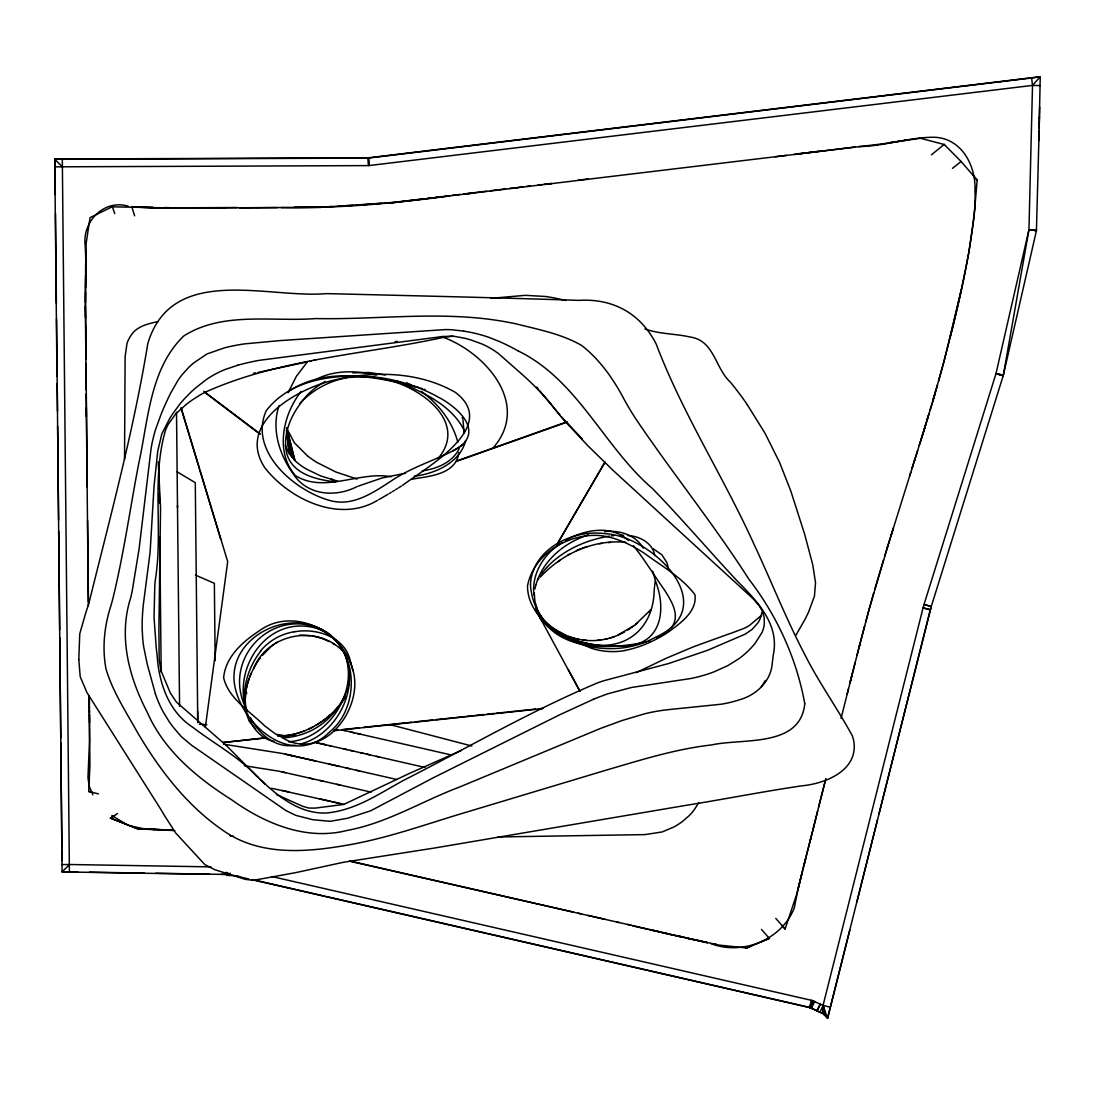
<?xml version="1.0" encoding="UTF-8"?>
<svg xmlns="http://www.w3.org/2000/svg" width="1095" height="1095" viewBox="0 0 1095 1095"><rect width="100%" height="100%" fill="white"/><g stroke="black" fill="none" stroke-linecap="round" stroke-linejoin="round"><path stroke-width="1.5" d="M245.225 699.787L245.855 691.534M85.533 274.831L85.424 302.384M85.588 291.954L85.821 359.434M85.711 274.612L85.711 273.599M89.201 696.817L89.475 741.356L87.956 777.642L89.311 786.484L92.856 794.806M85.547 272.792L85.739 269.521M85.615 287.875L85.725 271.56M85.561 270.752L85.78 267.481M69.409 872.017L62.319 159.254M226.35 872.291L227.021 875.384L234.097 875.589L248.811 878.956M1039.347 122.065L1039.401 117.165M1039.36 120.861L1039.415 118.452M85.588 268.713L86.163 243.268L90.036 217.659L112.58 206.585M1031.613 77.95L1032.517 85.41L1028.944 229.717L1003.321 375.257L995.998 373.587L924.07 604.33L931.243 606.575L878.956 813.996M1039.237 124.967L1039.306 123.872M1039.251 124.365L1039.319 123.27M1039.278 123.475L1039.306 121.969M54.983 182.112L54.928 159.035L368.536 157.803L1040.25 76.705L1039.36 118.657M1039.292 122.27L1039.319 121.367M1039.429 117.849L1039.634 107.118M85.807 266.455L86.067 255.258M86.108 253.219L86.149 251.179M1039.278 125.076L1039.21 126.486M1039.223 125.569L1039.292 124.474M124.529 459.353L125.117 356.71L127.006 343.365A32.782 32.658 39.2 0 1 130.415 336.329C136.081 326.419 147.743 323.737 158.063 321.601M1039.182 127.704L1039.237 126.883M1039.196 127.102L1039.251 126.281M1039.21 128.101L1039.087 130.976M1039.155 128.307L1039.223 127.499M1039.018 133.727L1039.045 132.522M1038.963 135.534L1039.141 130.51M1038.826 140.584L1038.991 134.575M1003.171 375.818L995.998 373.587L1028.944 229.717L1036.431 230.662L1038.991 135.931M230.101 875.466L230.169 873.126M98.441 793.875L88.736 791.493L89.927 765.446L89.434 710.272M944.328 144.321L931.448 154.792M458.832 452.522C456.286 474.683 428.925 476.27 411.583 479.213M953.129 325.626L961.355 289.422L944.068 361.377L933.994 396.979M538.042 611.681L534.908 601.306L534.264 592.86M961.328 289.655L968.692 253.506L974.03 217.002L977.151 180.073L973.14 175.378M137.929 828.901L110.472 818.129L137.929 828.901L154.546 829.654M464.047 433.1L463.034 419.974M655.221 581.007L654.632 586.167M221.299 874.344L226.337 874.426L140.488 873.208M226.337 874.426L227.021 875.384L228.061 873.057M234.097 875.589L240.133 876.753M995.998 373.587L1003.253 375.544L931.243 606.575L924.002 604.536L923.099 607.752L930.326 609.792L931.243 606.575M654.509 587.098L654.331 588.508M654.208 589.438C653.797 630.638 622.644 653.742 583.115 642.478M977.151 180.073L961.095 161.485L944.314 144.526L920.389 138.257L883.008 143.801L395.268 202.411L320.041 207.352L246.922 207.749M88.736 791.493L91.665 792.027M465.69 440.71C459.859 462.761 435.194 473.724 414.28 476.215M761.805 612.529L761.408 614.678A25.801 25.801 0 0 1 758.027 622.713L752.374 629.187L745.298 634.101L707.589 650.293L668.73 663.502L604.002 680.679A164.839 164.839 0 0 0 597.87 682.774C530.788 710.888 467.757 747.83 402.96 780.667C378.391 794.231 354.657 810.656 325.927 813.037C298.456 813.818 276.296 795.025 257.612 776.875M1036.431 230.662L1003.253 375.544M368.536 157.803L369.207 165.55L1032.517 85.41L1040.25 76.705M246.43 688.276L246.964 685.853M534.894 588.973L535.825 585.154M849.775 930.202L827.574 1018.295L823.057 1013.641L810.505 1008.002L810.697 1007.058M811.368 1000.31L809.684 1007.633L810.82 1007.824M205.381 727.053L227.692 561.625L212.184 510.407M810.245 840.44L812.846 830.12M817.664 810.875C809.985 843.177 800.377 875.001 794.381 907.687C782.172 939.387 742.875 955.839 711.148 943.685M810.601 839.085L804.387 863.736M812.764 830.338L813.694 826.752M847.092 694.408L848.502 688.81M856.906 901.856L930.38 609.545M813.612 826.971L813.982 825.63M775.794 918.363L785.074 929.025L796.667 894.341L802.183 872.482M798.406 887.566L805.578 859.151M813.9 825.849L814.256 824.508M814.174 824.727L825.863 778.531M841.056 718.361L851.321 677.654M859.082 647.241L859.575 645.284M825.178 781.269L818.595 807.166M859.028 647.487L859.657 644.996M877.492 819.827L827.574 1018.295L823.057 1005.402L874.878 799.391L923.044 607.958L930.326 609.792M849.912 683.225L855.086 662.858M850.185 682.117L858.795 648.363M851.102 678.517L852.238 674.055M858.822 648.336L859.835 644.38M950.323 336.562L953.156 325.393M810.505 1008.002L812.38 1000.611L823.057 1005.402L830.352 1007.236M856.974 655.467L858.877 648.076M859.671 644.982L864.653 625.916M859.739 644.695L859.945 643.887M859.821 644.421L869.403 608.163L888.223 544.749M865.639 622.234L873.728 592.792M247.484 683.841L248.182 681.46M813.448 1000.693L811.395 1008.071L814.789 1001.364M935.431 391.777L934.624 394.665M938.579 381.17C954.21 323.299 969.499 264.812 975.097 204.984A142.733 141.898 -44.3 0 0 974.974 191.488C976.302 166.714 962.519 138.928 935.198 137.286C909.507 136.82 884.623 146.415 858.767 146.552M348.812 684.608L348.456 685.853M938.661 380.512L939.373 378.008M934.596 394.912L934.363 395.747M937.539 384.838L932.584 401.947M874.782 589.124L883.514 559.874M535.961 584.675C542.969 560.202 564.719 542.367 588.412 534.935M934.144 396.322L933.761 397.813M934.021 396.732L933.269 399.456M932.228 403.165L930.052 410.488M933.898 397.143L932.789 400.852M925.85 423.943L924.536 428.35M924.235 429.349L933.022 400.291M926.849 420.644L928.327 415.689M928.957 414.143L919.937 443.311M924.509 428.61L923.263 432.511M923.934 430.499L920.772 440.409M886.731 549.457L887.744 546.145M884.65 556.233L889.797 539.506M888.25 544.475L888.743 543.093M888.77 542.819L889.249 541.423M889.756 539.767L891.823 533.142M892.603 530.705L893.424 528.064M889.167 541.655L913.052 465.156M891.33 534.538L893.369 528.173M912.491 466.757L914.038 461.816M919.225 445.35L920.252 442.065M923.058 433.182L921.716 437.425M909.616 476.079L910.766 472.438M915.338 457.874L917.637 450.592M911.943 468.66L921.415 438.575M248.442 680.666L249.249 678.325M347.662 688.317C341.9 704.961 330.348 719.798 314.977 728.572C307.38 732.911 298.962 735.867 290.284 737.072C280.156 740.097 272.518 731.145 264.812 726.026C250.153 711.421 228.458 698.678 223.64 677.709C225.365 657.123 242.515 641.793 258.831 631.158C293.898 604.974 345.39 632.677 353.575 672.576C362.418 710.751 322.039 762.695 282.113 737.565M288.313 392.64L288.574 391.914M279.074 405.506C271.273 428.474 279.074 454.302 292.912 473.341C306.586 495.433 335.412 497.773 356.943 486.632M249.674 677.162L251.426 672.946M288.834 391.202L296.375 376.297L307.23 362.075M688.591 938.552L686.798 938.141L717.512 944.711M227.13 872.77L226.323 874.645L227.322 872.975M785.074 929.025L782.063 925.261M717.417 944.93L746.763 947.969L751.088 945.984M819.991 1012.259L823.057 1005.402C826.944 1019.938 821.264 1015.216 823.057 1005.402L823.769 1014.093M810.601 1007.811L252.083 879.709M822.797 1013.272L817.157 1010.986L820.237 1004.129L816.856 1010.836M538.192 579.556L538.63 578.721M253.602 668.484C268.275 631.897 320.753 623.63 345.541 654.276M459.202 448.663C452.317 462.569 436.864 468.783 422.328 470.864M698.624 802.895L694.326 809.643A53.285 53.121 16.5 0 1 689.111 815.72L682.253 821.62A72.325 72.106 17.2 0 1 674.068 826.903L662.215 831.926L644.996 834.609L498.006 836.963M558.477 541.806L604.522 462.815M557.04 544.475L605.165 461.967M256.066 664.172C247.894 677.791 242.748 694.435 246.512 710.285M539.794 576.668L540.547 575.464M345.541 697.022L344.87 698.062M761.203 687.003L765.46 680.419M395.268 202.411L386.07 202.862M256.723 663.118L258.324 660.696M795.778 635.524L805.071 619.209A282.017 281.073 10.8 0 0 808.63 611.913L814.447 596.186L815.529 582.732L812.764 564.774L804.633 534.168L790.782 490.93L779.489 462.227L765.104 433.387L747.296 404.739M344.419 698.761L343.488 700.129M672.111 626.71C680.228 614.856 671.303 600.922 664.857 590.561C654.331 575.655 644.818 559.997 633.444 545.721M541.587 573.903L542.134 573.123M343.255 700.471L342.53 701.484M259.036 659.683L260.514 657.684M342.283 701.813C329.13 719.114 309.529 732.09 287.875 735.388A51.506 51.506 0 0 1 277.528 735.84M542.682 572.37L545.638 568.688M671.81 627.134L671.18 627.955M492.901 448.17C531.622 404.26 484.907 351.618 441.326 336.576M438.356 458.23C469.016 420.986 418.468 386.056 385.344 379.445M260.774 651.128C249.359 665.514 243.391 684.17 244.24 702.511M262.321 655.412L271.067 646.611M650.936 609.587L649.102 611.722M650.827 609.723L634.594 625.313L616.772 635.702A67.123 67.123 0 0 1 614.582 636.551L613.706 636.866A65.632 65.632 0 0 1 582.677 639.986M320.041 207.352L332.045 206.462M301.193 391.421C283.03 414.074 274.749 452.002 295.349 475.558C324.024 493.667 359.488 470.932 391.175 476.736M338.807 706.165L337.164 708.041M545.953 568.332L546.583 567.634M114.729 213.566L112.388 206.832L169.26 207.913L237.067 207.502M306.039 396.746C292.598 411.583 282.373 432.169 286.52 452.591C291.722 474.217 316.756 479.815 335.837 481.909M546.898 567.292C563.268 549.977 586.222 539.849 609.518 536.153M299.592 403.658C311.391 390.956 327.131 381.936 344.076 378.268A77.772 77.772 0 0 1 348.388 377.46L366.401 376.625M336.329 708.944L334.605 710.737M761.559 615.253L749.705 625.259A48.153 48.153 0 0 1 744.011 628.379L731.652 633.033A292.611 292.611 0 0 0 725.41 635.223L698.542 644.928A301.796 301.796 0 0 0 692.368 647.255L666.006 658.341L636.291 672.617M538.713 578.625L538.384 578.968A38.462 38.462 0 0 0 538.124 579.378M211.048 866.87L69.532 864.502L62.1 871.894L144.212 873.276M669.1 630.241L668.347 630.953M540.396 576.997C562.2 553.605 593.504 539.274 625.779 542.271M287.752 392.489L289.627 390.805M462.418 444.707C481.033 427.105 454.767 405.793 439.232 397.649C421.151 387.384 401.057 380.814 380.54 377.734C341.065 373.176 292.16 376.803 266.181 410.803C248.154 451.304 294.979 491.354 330.649 500.716C353.247 506.711 373.724 492.298 391.654 480.664C410.625 467.839 432.703 461.091 453.001 450.853M330.074 714.994L326.899 717.663M637.673 622.85L635.483 624.615M290.12 390.409C327.775 366.332 376.091 377.05 416.771 386.946M952.486 168.343L961.095 161.485M272.039 645.831L274.024 644.325M666.759 632.28L664.254 634.101M558.053 561.762L559.942 560.366M324.613 719.442L322.601 720.907M633.622 626.039L631.322 627.681M558.724 544.858C542.6 555.918 531.39 575.245 533.99 595.174M559.148 544.557L560.421 543.667M321.246 721.851L319.165 723.234M275.379 643.381L277.117 642.245M110.472 818.129L113.291 816.227M110.444 818.321L117.493 813.571M630.159 628.475L627.791 630.008M561.27 543.093L562.146 542.518M402.454 485.4C427.146 466.963 500.059 426.242 455.411 392.393C418.235 371.027 371.862 370.589 331.128 380.855C295.582 389.875 236.014 423.874 264.798 467.716C289.71 499.566 339.642 523.273 377.529 500.333M401.29 486.153L398.361 487.987M318.125 723.904L315.99 725.191M397.184 488.726L395.418 489.807M663.378 634.662L662.051 635.456M394.241 490.533L392.462 491.614M391.285 492.326L389.505 493.393M567.744 555.138L569.77 553.947M388.314 494.105L378.747 499.649M565.663 540.369L566.567 539.862M661.599 635.716L658.861 637.153M624.561 631.924L618.251 635.059M567.47 539.37L568.839 538.644M312.746 727.025L308.284 729.243M316.304 379.322C334.714 369.713 356.6 370.575 376.338 374.983M569.77 538.179C587.714 529.118 612.557 525.422 628.42 540.506M576.463 550.539L580.802 548.732M657.452 637.81L656.507 638.234M461.501 750.376L409.229 773.522L343.652 804.455L315.182 808.11L308.749 808.042L302.494 806.221L276.392 794.505M760.998 941.823L769.484 938.264M746.763 947.969L769.402 938.483L761.463 929.368M593.695 699.171L559.6 714.83L433.141 777.847L370.657 810.82L347.635 818.225L330.32 821.318L312.91 819.731L295.773 815.378L285.891 810.546L191.529 745.202L181.4 736.73L172.818 726.697A142.268 142.268 0 0 1 168.972 721.29L163.196 711.873A108.405 108.405 0 0 1 155.353 693.696M304.862 730.735L302.932 731.487M614.774 636.469L612.557 637.263M358.133 486.194L381.991 477.995L402.371 473.848M582.129 548.239L584.347 547.473M565.992 422.164L457.778 460.584M567.538 421.931L456.081 461.488M301.755 731.912L299.4 732.719M585.236 547.171L587.481 546.487M649.746 640.767L648.76 641.081M611.653 637.55L609.409 638.221M298.223 733.089L296.225 733.664M237.889 365.224L225.324 369.412A95.826 95.826 0 0 0 205.942 379.842L195.512 388.013A150.535 150.535 0 0 0 190.612 392.475L184.439 398.785A113.456 113.456 0 0 0 180.114 403.781L173.53 412.637A182.975 182.975 0 0 0 169.876 418.18L161.841 433.853L157.762 450.989L154.053 486.112L150.111 552.222L143.322 604.755A192.405 192.405 0 0 0 142.186 629.009L142.651 637.824A132.604 132.604 0 0 0 143.65 646.597L147.168 663.899L155.339 693.696M646.775 641.67L644.777 642.204M300.468 744.025C345.103 732.445 368.577 666.992 330.252 635.511M644.284 642.341C608.368 649.636 556.192 651.361 538.234 612.16M295.02 733.992L291.776 734.731M309.31 361.377L311.445 360.857M313.594 360.351L315.73 359.844M307.175 361.884L257.736 372.519M607.123 638.809L604.837 639.316M395.049 341.763L397.198 341.284M625.272 650.362C640.917 647.282 655.659 640.466 668.894 631.692C680.748 622.904 697.228 611.434 694.969 594.736C681.898 577.188 661.051 565.677 643.395 552.619C630.022 544.174 615.253 536.988 599.293 535.51C568.291 533.306 533.388 554.138 527.503 585.962C527.708 619.66 564.787 637.249 591.806 648.404A69.875 69.875 0 0 0 625.3 650.485M253.41 373.258L255.573 372.889M599.403 543.75L601.716 543.38M294.35 631.829C317.112 627.421 348.128 637.865 350.701 664.145M889.989 142.542L892.329 142.199M897.01 141.501L899.337 141.159M904.018 140.461L906.359 140.119M404.247 473.574L405.492 473.396M295.048 745.175C275.694 748.816 258.872 734.033 250.577 717.882M600.662 640.014L597.377 640.383M288.574 741.835C338.93 738.4 372.081 664.816 327.487 632.65C276.665 602.017 219.041 657.123 246.772 709.971M854.962 147.017L794.217 154.463M448.69 196.06C393.214 203.478 337.301 208.543 281.264 207.544M1000.063 81.769L368.303 158.091L122.777 159.049M998.626 81.947L1040.209 76.91M450.442 195.581L444.748 196.265M452.331 195.348L459.941 194.431M463.746 193.966L470.083 193.199M435.262 197.415L442.845 196.498M471.356 193.048L478.967 192.118M480.24 191.967L486.577 191.201M490.382 190.749L496.733 189.983M499.265 189.681L505.616 188.915M509.421 188.463L513.24 187.998M522.767 186.862L517.045 187.546M526.572 186.396L530.391 185.931M538.015 185.014L541.833 184.562M543.736 184.33L551.36 183.412M578.064 180.21L588.22 178.978M798.926 153.67L806.563 152.752M808.096 152.561L818.786 151.274M775.233 156.763L786.621 155.38M611.393 535.907L613.734 535.647M427.666 198.318L433.36 197.634M463.869 194.226L471.466 193.322M513.172 188.299L516.991 187.847M545.625 184.398L551.346 183.714M423.874 198.77L416.292 199.66M399.251 201.658L404.931 201.001M406.82 200.768L414.403 199.879M352.891 372.861L369.22 372.505L385.385 374.996M264.99 737.825L223.052 742.519L264.922 738.057M278.445 736.387L288.916 735.265M291.913 734.95L294.897 734.635M333.783 730.488L338.273 730.009M342.762 729.53L359.215 727.792M363.704 727.313L411.761 722.207M414.772 721.892L422.328 721.085M423.833 720.921L432.895 719.962M435.919 719.648L443.461 718.84M444.967 718.69L454.028 717.731M455.547 717.567L464.595 716.609M466.114 716.445L473.656 715.651M475.162 715.487L484.223 714.529M487.248 714.2L494.789 713.406M496.309 713.242L505.356 712.284M506.875 712.12L515.923 711.161M517.442 710.997L526.49 710.039M528.009 709.888L535.551 709.081M538.576 708.766L541.587 708.438M281.374 736.305L294.842 734.882M333.729 730.748L543.038 708.561M491.149 298.319L525.34 295.335L546.145 296.526M608.259 542.586L610.599 542.395M285.22 735.689L281.894 735.895M621.741 645.954C660.764 646.639 667.211 611.174 655.535 581.171M604.768 531.636C619.236 529.939 635.675 534.73 643.162 548.143M381.375 203.246L371.985 203.998M360.255 204.943L369.631 204.19M621.85 645.899L619.797 646.05M619.784 646.091C601.771 647.008 583.608 643.723 566.84 637.153M299.414 635.182L310.597 635.689M353.206 205.367L339.094 206.106M54.832 166.837L368.344 165.605L368.303 158.091L368.782 165.605M62.018 864.585L69.532 864.502M258.365 207.694L277.446 207.571M294.117 207.215L320.287 207.064M258.174 207.694L239.285 207.776M62.347 166.768L54.75 159.268L124.351 159.035M54.75 159.268L62.483 159.254M224.981 207.804L210.911 207.858M246.279 207.735L208.556 207.858M169.26 207.913L206.216 207.858M208.775 207.858L151.616 207.995L132.317 206.777M621.262 535.25L623.616 535.277M280.238 735.908L278.582 735.867M144.417 873.085L89.544 872.168M155.805 873.276L209.542 874.152M77.786 871.976L62.1 871.894L56.543 319.001M1032.517 85.41L1040.031 85.561M172.093 830.12L145.033 828.997L130.264 825.89M1028.944 229.717L1036.459 229.909M152.985 207.242L131.756 206.695L134.644 215.852M164.77 207.544L169.492 207.667M227.048 875.165L230.58 875.275M153.656 829.408L164.688 829.914M137.943 828.696L172.996 830.311M164.674 830.12L174.817 830.599M199.276 724.178L206.75 724.671M368.591 376.776L370.781 376.967M586.564 640.397L583.293 640.055M627.859 535.537C639.726 536.126 652.716 542.928 654.769 555.671M745.011 947.572L746.845 947.764M128.375 206.298C104.449 198.784 82.467 221.231 85.109 244.815C86.82 269.206 84.685 293.624 85.519 318.029M372.957 377.2L377.296 377.816M582.677 639.973L581.746 639.836A66.809 66.809 0 0 1 563.391 634.169L553.276 628.243A67.247 67.247 0 0 1 549.17 625.094M231.004 835.937L233.536 836.306M463.801 331.128L452.208 329.8A99.44 99.44 0 0 0 445.227 329.595L279.964 340.6L245.129 343.816A187.122 187.122 0 0 0 224.53 347.827L206.955 353.972L193.459 363.102A91.624 91.624 0 0 0 188.299 367.852L182.057 374.777A77.499 77.499 0 0 0 177.938 380.417L170.971 392.544A281.634 281.634 0 0 0 161.293 413.773L155.709 429.103A147.36 147.36 0 0 0 153.765 435.837L152.178 442.654A124.255 124.255 0 0 0 150.959 449.539L139.065 549.142L132.276 590.561A288.231 288.231 0 0 1 130.798 597.418C118.164 636.387 128.854 676.929 147.154 712.092C163.935 750.472 196.977 777.902 231.62 799.774C264.648 823.44 306.244 841.028 347.238 830.407C387.233 823.07 422.355 800.938 460.119 786.812L600.128 728.586L622.028 720.537L644.38 713.885A177.636 177.636 0 0 1 667.32 709.752L720.688 704.277A114.208 114.208 0 0 0 738.824 699.965C756.152 695.434 771.318 681.131 772.317 662.53A144.636 144.636 0 0 0 773.152 655.549C780.078 624.739 757.261 601.264 737.551 581.336C708.876 550.662 681.665 518.633 652.415 488.493C603.55 446.527 577.941 380.047 518.291 350.989M230.06 835.704L231.88 835.978M244.5 692.738L246.95 693.121M277.405 734.43L288.615 736.415M223.613 744.203L281.962 753.401L315.743 761.025M244.349 765.72L278.568 771.126L312.869 778.86M271.464 788.249L330.416 801.321M312.65 636.031L317.098 637.016M379.992 378.295L383.743 379.062M578.653 639.275L576.353 638.755M274.393 741.452C260.391 739.098 251.07 726.409 247.333 713.502M706.699 942.316L662.68 932.721M713.899 943.917L716.308 944.451M322.738 744.121L325.981 744.86M686.88 937.922L675.998 935.705M319.494 743.395L324.366 744.49M314.607 742.301L330.868 745.955M288.984 791.959L282.086 790.398M659.888 931.845L648.829 929.559M676.08 935.486L683.28 937.115M667.088 933.46L349.442 861.163M670.468 934.473L676.778 935.896M674.205 935.308L651.484 930.189M999.667 374.422L1000.584 374.627M1001.487 374.846L1002.404 375.051M344.925 730.666L341.804 729.954L354.287 732.788M316.236 742.656L317.865 743.026M329.239 745.599L347.115 749.651M360.104 752.621L363.348 753.36M285.343 754.168L339.368 766.39M288.724 754.934L292.091 755.687M329.239 764.077L349.497 768.69M356.245 770.223L359.625 771.003M282.004 771.893L285.425 772.673M309.433 778.093L323.162 781.187M319.726 780.42L340.299 785.088M320.055 798.98L340.764 803.689M677.805 936.115L681.391 936.937M685.087 937.717L707.425 942.85M1035.35 231.182L1036.267 231.387M351.166 732.09L360.515 734.211M357.394 733.499L450.962 754.893M343.857 748.912L353.603 751.129M366.606 754.099L369.85 754.838M376.351 756.33L379.595 757.069M350.359 750.39L425.065 767.472M346.129 767.923L396.746 779.489M336.877 784.307L371.15 792.137M331.771 801.636L344.213 804.469M650.882 929.792L652.688 930.202M350.044 861.053L573.438 912.108M578.256 913.203L581.459 913.942M587.864 915.406L604.7 919.239M616.69 921.99L619.099 922.537M627.503 924.454L631.103 925.275M632.842 925.918L647.761 929.34M641.889 927.739L643.696 928.149M271.752 876.52L812.093 1000.474L809.684 1007.633L812.38 1000.611L811.395 1008.071L817.267 1010.794M253.67 879.86L295.801 889.51M297.306 889.865L324.38 896.066M325.886 896.408L405.478 914.667M406.97 915.009L457.847 926.685M459.339 927.027L486.276 933.2M487.768 933.542L768.06 997.873M769.621 998.229L809.794 1007.441M337.753 481.198L320.506 475.86L306.217 468.961A62.237 62.237 0 0 1 294.021 459.722M582.198 642.259L579.912 641.67M390.477 724.726L471.89 746.023M357.107 479.076L335.741 471.945L317.03 462.514A100.699 100.329 24 0 1 307.627 456.013M574.533 638.289L572.274 637.632M317.906 637.222L320.301 637.933M331.58 479.227L333.455 479.761M331.456 479.528L333.332 480.062M644.859 328.924C659.477 334.18 675.191 333.592 690.151 337.027C714.173 340.299 715.09 368.002 730.16 381.936A313.348 312.404 -13.9 0 1 747.324 404.712M417.387 387.124L419.796 387.863M578.105 641.15L575.395 640.315M421 388.232L422.205 388.615M570.933 637.194L568.716 636.414M423.998 389.218L425.188 389.628M574.505 640.014L573.178 639.535M321.478 638.33L323.436 639.028M397.307 381.293C422.889 392.256 452.386 405.164 464.869 431.704M571.412 638.878L570.084 638.358M324.585 639.494L329.13 641.547M565.937 636.784L564.568 636.222M568.784 637.824L567.922 637.441M565.65 635.182L558.915 631.829M195.499 575.121L214.36 583.32L215.167 660.737M563.213 635.62L562.324 635.223M126.582 824.48L111.909 815.515M406.765 382.716L407.819 383.236M653.072 548.65L661.886 554.809L666.91 562.666A23.2 23.2 0 0 1 668.087 568.168L668.142 568.633M564.076 635.634L563.241 635.209M408.859 383.77L410.912 384.879M561.981 634.553L561.16 634.101M412.445 385.727L414.471 386.918M559.928 633.403L559.121 632.91M332.77 643.531L334.536 644.626M177.13 471.822L195.28 482.676L197.757 722.371M556.328 631.158L555.548 630.624M421.301 391.394L422.259 392.078M550.374 628.42L549.58 627.846M422.725 392.434C439.136 404.739 452.55 422.054 457.792 442.093M203.752 391.271L260.117 433.853M259.953 434.14L204.847 392.489M553.249 628.968L552.51 628.393M549.184 627.544L548.403 626.942M307.462 455.876L294.377 442.763L286.794 428.556M552.126 628.106L551.401 627.517M548.02 626.641L541.053 619.729L536.317 611.708M330.444 635.771C295.91 604.604 230.032 633.95 234.125 681.336C238.409 722.741 291.776 769.717 329.239 732.268C364.621 704.345 357.093 633.759 308.571 626.545C263.649 620.235 233.002 670.113 246.361 710.08M548.814 624.793L548.458 624.478A66.932 66.932 0 0 1 541.464 617.539M255.655 729.065L249.154 721.085L245.239 710.19M257.079 776.56L226.159 745.339L176.35 702.004L170.341 693.025L160.979 670.564L159.199 659.888L158.898 629.05L160.554 508.121L158.269 462.022M258.694 778.039C239.654 757.288 214.62 744.053 192.515 727.094C168.165 711.476 158.597 681.72 157.037 654.167A231.51 231.51 0 0 1 156.243 647.747L154.053 617.58L154.751 587.344A299.524 299.524 0 0 1 155.175 580.87C163.456 531.007 151.178 479.364 165.454 430.486A46.496 46.496 0 0 1 168.096 424.586L175.556 414.019L186.793 403.932A148.728 148.728 0 0 1 192.049 400.127L199.317 395.459A108.323 108.323 0 0 1 204.984 392.325C280.169 358.38 364.512 354.643 444.269 337.192A259.419 259.419 0 0 1 452.851 336.097M582.28 438.958L561.557 416.976M260.295 779.544L265.017 784.198M294.076 459.667L288.615 452.837L285.289 445.364M824.576 1014.49L827.669 1018.09M541.149 617.183L540.547 616.458M560.175 415.32L539.424 390.422M551.141 404.411L559.422 414.745A212.539 212.539 0 0 0 563.692 419.809L587.769 445.651L613.022 470.344L752.977 598.609L758.917 605.302L762.312 610.9L764.146 617.115L764.31 623.671A29.168 29.168 0 0 1 762.175 632.185L755.112 643.367A88.859 88.859 0 0 1 739.139 658.56L727.915 665.568L713.844 671.933A148.961 148.961 0 0 1 690.521 678.558L631.582 687.455L608.149 693.71A293.556 293.556 0 0 0 593.695 699.171M536.714 387.055L538.069 388.739M543.106 619.168L542.531 618.429M542.244 618.045L540.355 615.349M540.109 614.952L537.029 609.121M348.662 658.67L349.291 659.751M568.264 669.456L579.939 691.041M539.726 617.156L579.871 691.315M537.535 613.104L539 615.801M349.88 660.846L351.29 664.104M247.319 711.244L246.95 710.395M350.742 662.721L352.823 670.715M536.659 608.245L536.002 606.479M535.961 610.791L535.482 609.409M462.254 417.565L462.665 418.769M181.168 407.86L189.791 436.357M199.687 469.125L190.215 437.781M200.125 470.549L211.746 508.983M181.004 408.106L220.684 539.11M652.729 571.234L653.154 572.658M653.291 573.123L654.632 577.859M246.95 712.229L246.703 711.367M654.892 578.803L655.275 580.227M286.548 427.981L294.856 460.434L286.89 428.378M535.181 603.769L534.962 602.852M286.479 428.747L291.859 457.245L287.013 429.144M244.842 708.068L244.719 707.219M286.438 430.718L289.217 453.754L286.712 428.432M89.598 722.495L89.475 714.351M176.514 412.24L179.566 706.275M159.008 462.377L159.186 480.554M159.322 493.147L159.418 502.933M159.774 536.974L161.184 672.179M85.848 363.253L86.135 389.984M86.313 407.559L88.367 605.686M54.969 180.62L56.981 376.31M197.648 711.339L197.757 722.536M177.486 505.315L177.513 507.902M85.342 305.97L85.629 332.716M86.026 364.115L87.258 487.056M87.6 520.618L88.421 602.223M89.407 712.503L89.284 696.201M85.971 373.86L85.739 326.173M86.176 393.803L86.409 416.716M54.928 159.035L55.297 194.568M55.489 213.812L56.392 303.329M57.2 383.469L57.487 411.172M57.638 426.311L58.582 520.139M58.692 531.267L59.677 629.871M59.76 637.824L60.772 738.044M60.814 742.821L61.867 847.845M61.881 849.433L61.991 860.574M89.297 698.24L89.311 700.28M89.352 706.385L89.366 708.424M85.889 348.169L85.957 355.752M85.615 333.975L85.67 341.188M89.379 702.128L89.393 704.167M551.182 404.37A276.542 276.542 0 0 0 523.656 375.777L498.827 353.877A83.179 83.179 0 0 0 481.8 343.912L471.425 340.121A131.318 131.318 0 0 0 465.046 338.314L454.261 336.329L443.338 336.439L259.406 360.31A239.23 239.23 0 0 0 237.875 365.196M463.801 331.155A144.485 144.485 0 0 1 488.685 337.26L499.525 341.572A202.986 202.986 0 0 1 518.277 351.002M546.131 296.594A169.027 167.343 7 0 1 565.567 300.523M462.487 444.789A59.062 59.062 0 0 1 452.96 450.784A57.446 57.446 0 0 0 463.007 444.378M536.085 610.408A51.041 50.822 14 0 1 535.619 609.696M540.752 616.28A51.533 51.533 0 0 1 535.346 609.217M260.542 650.936A55.147 55.147 0 0 1 294.336 631.747M305.888 396.609A76.157 76.157 0 0 1 325.147 381.484M530.473 584.798C534.305 643.737 609.381 663.241 654.919 637.536C723.74 606.904 653.099 536.974 606.507 533.785A76.253 76.253 0 0 0 592.573 533.142C564.048 533.99 531.486 553.687 530.473 584.798M78.799 659.642L80.209 676.669L86.847 692.41L160.417 808.726A335.604 335.604 0 0 1 164.852 816.131L175.679 832.994L204.888 864.626L214.743 869.676L245.184 879.326L253.424 880.325L295.787 872.619L343.406 862.285L434.058 848.091L685.621 805.414C724.315 799.227 762.791 791.589 801.54 785.868C824.22 783.774 856.03 771.783 854.182 744.258A35.054 35.054 0 0 0 852.334 735.813C837.374 708.191 818.745 682.431 804.62 654.221C785.964 618.661 771.318 581.199 754.277 544.858C723.603 476.927 682.623 413.91 656.22 344.09C640.561 313.43 613.132 298.292 578.885 300.372C494.844 297.594 410.748 295.691 326.68 293.611C269.945 298.648 178.43 265.62 150.549 335.645A71.695 71.695 0 0 0 147.784 343.734C133.398 431.457 110.116 517.401 88.791 603.619A214.045 214.045 0 0 1 86.067 611.804L79.757 633.772L78.799 659.642M804.77 703.743C800.322 747.981 742.643 738.03 711.531 744.942C675.985 748.953 641.697 759.752 607.492 769.758L468.29 811.6C427.543 823.591 387.507 838.524 345.459 845.449C304.191 852.581 258.338 855.825 222.436 829.996C186.533 805.222 159.706 769.936 137.655 732.774C126.212 712.01 112.73 691.876 105.996 668.936C102.054 648.13 104.299 626.176 110.8 606.082A240.407 240.407 0 0 0 112.84 598.705C123.762 554.097 130.059 508.545 138.736 463.486C148.345 420.056 149.851 368.632 183.741 336.001C222.696 311.131 271.971 321.971 315.702 318.563C380.033 319.877 445.35 310.022 509.079 322.464A263.17 263.17 0 0 1 516.58 323.969C538.699 329.595 561.776 333.948 581.732 345.514C599.745 359.53 613.378 378.993 623.986 399.086A279.731 279.731 0 0 0 635.757 418.783C672.357 473.04 713.584 524.053 748.912 579.228C777.012 615.705 796.612 658.506 804.77 703.743M914.955 459.106L914.434 460.749L914.955 459.106"/></g></svg>
